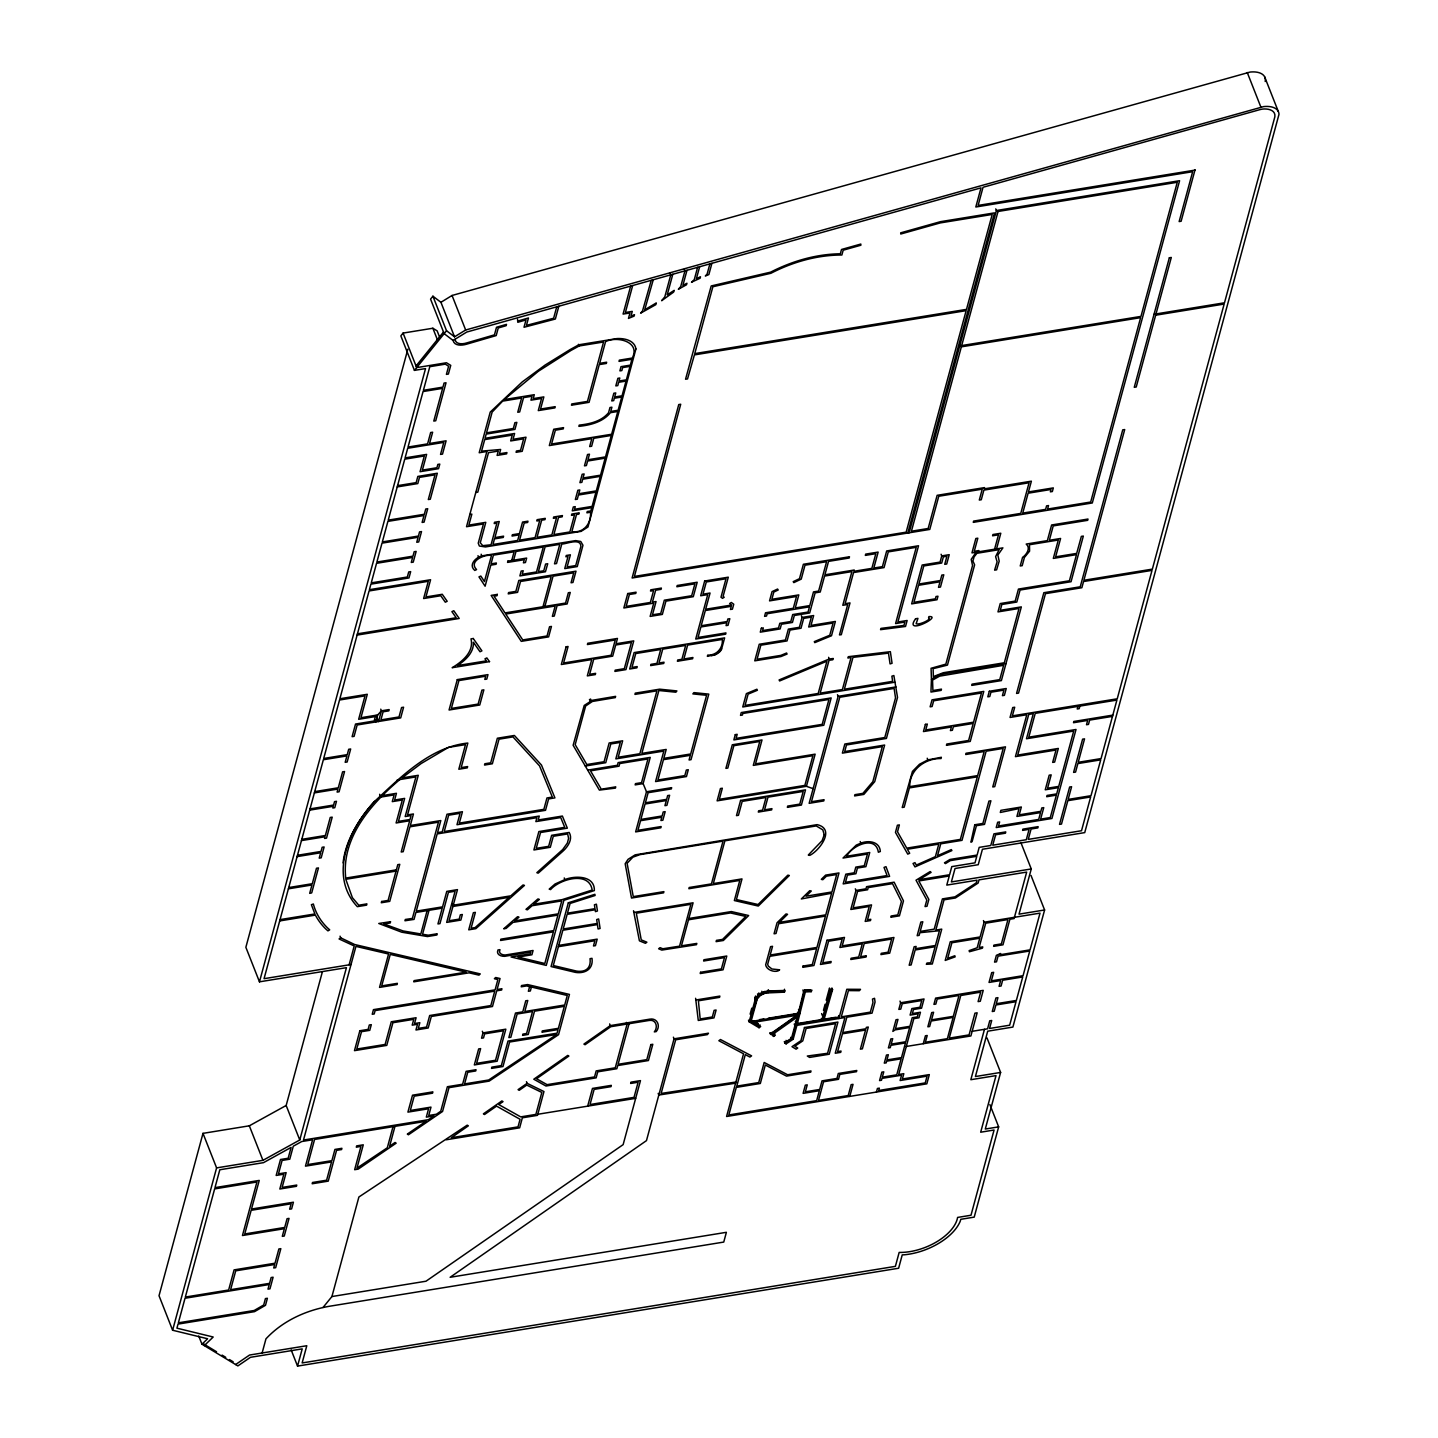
<?xml version="1.0" encoding="UTF-8"?>
<svg xmlns="http://www.w3.org/2000/svg" width="1438" height="1438" viewBox="0 0 1438 1438"><rect width="100%" height="100%" fill="white"/><g stroke="black" fill="none" stroke-linecap="round" stroke-linejoin="round"><path stroke-width="1.5" d="M1265.206 81.499L1265.386 79.881A21.696 11.72 -21.5 0 0 1250.071 72.062L452.053 295.473L440.927 302.304L432.928 296.21L430.555 299.122L444.162 333.652L453.078 340.447C454.318 346.216 462.119 345.515 466.451 344.239L496.2 335.575L498.249 327.972L506.158 325.689L506.518 324.341L496.505 327.253L494.456 334.856L466.451 342.999C462.641 344.221 455.558 344.617 455.037 339.242M804.669 990.261L805.316 991.914L811.158 991.681L810.511 990.045L804.669 990.261L796.616 1022.454L797.263 1024.09L821.925 1020.081L830.139 989.721L829.492 988.068L826.203 1000.219M797.263 1024.09L805.316 991.914M784.501 989.254L784.429 992.166L765.645 992.993L764.998 991.339L757.988 995.222L750.402 1019.866L751.049 1021.519L798.18 1013.844L803.896 990.405L811.967 990.189L811.158 991.681M396.043 871.104L345.803 879.283L352.382 897.672L358.763 905.203L366.924 903.873L366.582 905.149L357.343 906.659C327.99 875.4 349.47 828.054 374.671 801.343M407.835 349.218L245.862 947.3L259.469 981.83L346.432 967.666L299.769 1139.992L262.938 1160.34L216.599 1167.89L172.614 1330.24L207.611 1338.76L201.967 1344.206L237.863 1365.902L250.464 1357.31L302.214 1348.88L297.54 1366.1L898.624 1268.244L902.237 1254.871L904.107 1254.799A47.148 25.471 -21.5 0 0 960.26 1221.168L960.782 1219.316L974.209 1217.123L998.655 1126.871L989.865 1104.528M322.346 971.926L286.162 1105.48L249.331 1125.81L202.992 1133.36L159.025 1295.728L172.614 1330.24M259.469 981.83L425.54 368.577L414.432 370.375L400.843 335.863L403.089 333.077L432.874 328.241L437.134 330.848L439.543 336.941M351.034 964.521L264.053 978.685L323.352 759.749L346.918 755.903L345.174 762.32L347.151 761.996L350.674 748.964L348.697 749.288L347.259 754.626L323.694 758.473L339.53 700.018L365 695.866L358.655 719.288L375.372 716.573L374.168 720.995L355.546 724.033L352.112 736.669L354.09 736.364L357.163 724.986L400.699 717.886L403.593 707.208L401.562 707.55L399.009 716.951L380.908 719.899L383.101 711.792L388.817 710.875L389.159 709.563L381.412 710.821L377.691 714.974L375.803 721.948L375.156 720.294L377.87 719.863M517.518 319.326L517.806 322.292L526.002 319.919L524.007 327.271L555.356 319.038L558.825 306.24M349.11 964.826L354.215 945.97L339.044 938.942L340.698 937.828L354.665 944.514L480.274 973.903L478.998 975.144L469.04 972.825L413.767 981.83L414.09 980.626L466.128 972.142L390.255 954.401L381.717 985.893L397.373 983.34L397.05 984.545L379.524 987.403L388.566 954.005L355.941 946.384L303.49 1140.046L428.38 1119.699L433.97 1115.888L426.313 1117.128L428.578 1108.77L407.907 1112.131L412.508 1095.199L432.892 1091.873L432.532 1093.186L414.198 1096.169L410.315 1110.478L430.987 1107.116L428.722 1115.475L436.397 1114.234L440.729 1111.268L447.38 1086.715L462.623 1084.234L466.128 1071.328L476.05 1069.71L475.708 1070.968L467.745 1072.263L464.6 1083.91L488.686 1079.992L556.722 1034.461L509.609 1042.011L502.976 1066.529L491.526 1068.398L491.868 1067.14L501.341 1065.594L507.991 1041.058L557.063 1033.203L558.034 1029.59L541.964 1032.214L542.324 1030.92L558.393 1028.314L564.343 1006.33L534.505 1011.184L528.213 1034.461L522.569 1035.378L522.911 1034.084L526.578 1033.491L532.527 1011.507L517.159 1014.006L510.85 1037.283L508.854 1037.607L515.505 1013.035L522.785 1011.849L525.769 1000.794L527.782 1000.471L524.798 1011.507L564.703 1005L567.273 995.473L526.685 985.929L521.203 986.81L521.545 985.551L527.566 984.563L569.448 994.413L558.537 1034.695L489.136 1081.124L448.998 1087.667L442.562 1111.466L408.446 1134.78L407.314 1134.097L426.043 1121.298L314.58 1139.453L307.768 1164.564L331.89 1160.646L334.928 1149.429L341.92 1148.297L341.579 1149.555L336.564 1150.364L328.224 1181.137L312.172 1183.762L312.513 1182.485L326.606 1180.203L331.549 1161.904L305.467 1166.146L312.603 1139.777L301.728 1141.538L293.298 1146.194L289.775 1159.19L282.1 1160.448L278.469 1173.875L286.144 1172.617L282.136 1187.429L296.767 1185.056L296.426 1186.314L279.817 1189.028L283.843 1174.199L276.168 1175.457L280.482 1159.495L288.157 1158.255L291.087 1147.416L263.496 1162.659L219.816 1169.759L214.981 1187.626L259.253 1180.418L251.506 1209.034L293.424 1202.222L291.608 1208.891L289.649 1209.214L291.105 1203.804L251.165 1210.311L244.766 1233.948L284.706 1227.441L287.079 1218.705L289.038 1218.381L284.257 1236.033L282.297 1236.356L284.365 1228.699L242.447 1235.53L256.935 1182L214.639 1188.902L185.34 1297.058L228.642 1290.012L234.088 1269.88L275.018 1263.211L278.882 1248.957L280.841 1248.651L275.683 1267.669L273.723 1267.992L274.676 1264.487L235.724 1270.832L230.619 1289.688L269.571 1283.343L271.135 1277.537L273.112 1277.214L269.967 1288.825L267.989 1289.149L269.23 1284.547L185.017 1298.262L178.366 1322.834L254.202 1310.485L263.711 1304.985L265.437 1298.586L267.396 1298.28L265.509 1305.291L254.526 1311.654L178.024 1324.092L176.928 1328.173L213.201 1337.016L204.304 1345.609L203.657 1343.955L216.545 1351.756M262.129 1352.996L265.958 1338.85C282.387 1321.145 305.449 1310.503 329.014 1306.333L723.745 1242.072L726.388 1232.312L450.13 1277.286L646.471 1140.622L674.045 1038.829L673.397 1037.193M556.722 306.833L553.63 318.247L526.452 325.383L528.465 317.96L518.165 320.962M511.73 560.496L514.085 551.797L493.396 555.158L491.041 563.858L496.398 562.995L496.056 564.289L490.807 565.152L485.109 586.219L478.98 576.89L480.813 576.045L484.426 581.545L491.49 555.463C485.019 554.025 468.087 561.054 476.571 569.592L474.756 570.437C468.141 564.757 475.924 557.459 481.802 555.877L575.667 540.598L580.772 541.497L582.965 545.254L577.267 566.572L564.739 568.603L568.028 556.452L565.907 556.794L566.266 555.481L570.401 554.816L567.111 566.967L575.721 565.565L580.898 546.404C580.79 537.381 565.583 544.355 561.791 544.031L556.524 563.534L554.493 563.858L559.777 544.355L545.128 546.728L538.387 571.641L543.78 570.778L545.595 564.056L547.734 563.714L545.451 571.749L519.873 575.919L521.185 571.066L523.216 570.742L522.246 574.283L536.518 571.947L543.258 547.033L515.99 551.473L513.636 560.191M427.14 910.614L420.813 933.945L403.071 930.943L383.946 923.969L390.201 922.98L390.597 921.686L378.769 923.484L401.741 932.201L427.446 936.551L436.864 935.006L437.206 933.747L428.254 935.203L422.556 934.233L429.045 910.308M323.047 1307.466L331.926 1296.537L358.889 1197.009L467.188 1125.163L468.375 1125.81L451.298 1137.728L518.022 1126.871L520.071 1119.285L496.559 1106.128L484.552 1114.504L483.384 1113.857L501.862 1100.951L503.048 1101.598L498.77 1104.582L520.718 1116.877L535.871 1114.396L541.82 1092.449L526.721 1085.079L519.244 1090.292L518.057 1089.645L527.099 1083.335L543.959 1091.55L537.506 1115.349L522.354 1117.811L519.657 1127.823L446.247 1139.777M393.023 1126.673L387.307 1147.776L356.966 1168.105L363.275 1144.81L356.66 1145.888L356.3 1147.165L360.956 1146.392L354.647 1169.705L358.188 1169.13L396.169 1143.174L395.019 1142.491L389.626 1146.194L394.983 1126.349M542.971 606.746L551.167 576.494L520.52 581.473L517.572 592.366L508.225 593.894L508.585 592.564L515.865 591.378L518.812 580.485L576.009 571.174L572.953 582.462L571.048 582.785L573.744 572.809L553.055 576.189L544.876 606.423M630.653 286.108L623.067 314.077L629.952 312.963L628.478 318.409L634.122 316.108L634.5 314.724L630.958 316.198L632.271 311.381L625.386 312.495L632.684 285.533M672.804 274.281L667.232 294.844L674.17 290.368L673.595 292.112L661.642 300.722L664.823 296.803L670.773 274.856L670.126 273.202M686.987 270.308L682.888 285.389L686.915 283.268L686.501 284.778L678.341 289.272L680.695 286.593L684.955 270.865L684.308 269.23M482.988 1032.897L481.55 1038.218L483.528 1037.894L484.624 1033.85L503.516 1030.776L495.517 1060.273L476.625 1063.347L480.634 1048.608L478.656 1048.931L474.324 1064.947L497.153 1061.226L505.834 1029.177L482.988 1032.897L482.341 1031.262M697.61 267.324L694.284 279.619L691.516 282.225L700.108 278.235L700.486 276.815L696.423 278.63L699.641 266.749M709.887 263.873L707.119 274.047L705.339 275.988L708.862 274.586L711.918 263.316M529.615 986.612L528.357 991.285L530.352 990.962L531.413 987.043M646.489 791.763L671.672 787.664L671.33 788.923L648.125 792.715L645.392 802.799L666.639 799.348L667.663 795.574L669.623 795.268L666.89 805.352L664.931 805.675L666.315 800.553L645.051 804.022L640.881 819.426L662.127 815.975L663.224 811.967L665.183 811.643L662.864 820.217L660.905 820.523L661.786 817.251L640.539 820.703L637.933 830.319L661.156 826.544L660.815 827.803L635.632 831.901L646.489 791.763L643.128 783.602L650.228 757.395L618.142 762.607L617.423 765.268L587.693 770.121M587.675 1106.146L592.474 1088.422L611.312 1085.366L610.952 1086.661L594.128 1089.393L590.029 1104.528L634.014 1097.374L638.113 1082.239L630.635 1083.461L630.976 1082.149L640.485 1080.603L623.139 1144.63L425.99 1281.222L331.926 1296.537M721.624 648.933L724.626 637.879L634.122 652.6L629.682 669.012L636.854 667.843L637.196 666.567L631.983 667.43L635.74 653.553L660.707 649.491L656.95 663.367L650.983 664.338L650.641 665.596L663.691 663.475L664.032 662.199L658.964 663.026L662.72 649.149L685.656 645.428L681.9 659.305L677.747 659.97L677.406 661.246L692.577 658.766L692.936 657.508L683.877 658.981L687.634 645.105L722.325 639.443C723.08 648.502 716.412 655.512 707.712 655.099L707.37 656.357L715.89 654.398L721.624 648.933A8.862 4.781 -21.5 0 1 711.361 655.71M629.071 1023.73L618.088 1064.3L646.812 1059.626L650.875 1044.599M802.062 617.423L799.384 627.31L788.366 629.107L785.418 640L759.246 644.26L754.752 660.851L780.924 656.573L787.071 654.056L786.586 653.014L780.852 655.386L757.053 659.251L760.864 645.195L787.035 640.935L789.983 630.042L801.002 628.262L803.68 618.376L811.356 617.136L808.677 627.004L833.069 623.031L829.762 635.254L814.303 641.618L814.771 642.642L831.506 635.758L835.388 621.45L810.996 625.422L813.656 615.536L802.062 617.423L801.415 615.788M806.43 786.316L815.148 754.159L755.525 763.866L762.014 739.941L732.302 744.776L725.902 768.377L727.808 768.072L733.865 745.693L759.767 741.469L753.296 765.393L812.901 755.687L804.867 785.4L719.342 799.33L722.343 788.222L720.438 788.545L717.113 800.858L806.43 786.316L813.117 788.671M750.133 1014.167L751.768 1008.164M758.275 1023.856L752.973 1020.692L753.62 1022.346L760.684 1026.552L759.048 1027.721L749.162 1021.825L755.13 999.787C760.199 988.805 775.711 991.249 785.148 990.89M837.473 694.68L838.12 696.334L809.145 803.339L823.74 800.948L824.082 799.69L811.463 801.739L839.756 697.268L894.112 688.425L895.514 697.915L884.801 737.514L844.843 744.021L842.38 753.135L882.321 746.628L872.83 781.697L862.908 793.363L854.927 794.675L854.585 795.933L863.843 794.423L874.717 781.643L884.64 745.046L844.699 751.553L846.479 744.956L886.419 738.449L897.528 697.43L893.861 675.536L891.884 676.166L892.639 681.36L844.376 689.215L852.986 657.382L888.486 653.14L890.068 663.907L892.063 663.278L890.356 651.684L848.33 656.699L847.863 657.993L851.044 657.597L842.398 689.539L820.163 693.152L829.061 660.294L832.818 659.772L833.303 658.496L829.277 658.981L779.108 679.94L779.612 680.965L826.94 661.174L818.204 693.476L745.064 705.393L748.12 694.123L757.395 690.258L756.891 689.233L746.376 693.619L742.745 706.975L894.849 682.205M751.049 1021.519L757.359 998.619L760.558 995.24L765.645 992.993M907.773 533.121L994.503 212.878L940.398 221.686L900.709 232.83L900.763 234.017L940.254 222.926L992.202 214.46L966.498 309.368L694.752 353.604L712.871 286.755L770.93 273.274C792.787 261.968 817.179 255.029 841.877 255.011L843.189 250.194L860.859 245.233L860.823 244.047L841.5 249.475L840.331 253.789C816.047 254.113 792.14 261.105 770.624 272.142L711.199 285.946L685.549 379.237L687.526 378.931L694.41 354.898L966.138 310.662L906.156 532.168L634.41 576.422L680.713 404.24L678.754 404.563L632.109 578.004L929.775 529.436L938.762 496.254L982.244 489.172L979.296 500.065L981.273 499.741L983.88 490.124L1029.069 482.773L1020.764 513.402L973.616 521.095L973.274 522.354L1092.305 502.976L1179.591 180.703L996.39 210.523L909.122 532.797M961.357 346.846L911.422 531.215L928.157 528.483L937.145 495.319L984.563 487.59L984.221 488.866L1031.388 481.173L1028.458 491.94L1053.317 487.895L1052.346 491.526L1050.369 491.85L1051.016 489.477L1028.116 493.216L1022.742 513.096L1045.624 509.358L1046.576 505.87L1048.536 505.547L1047.601 509.052L1090.687 502.024L1140.622 317.654L961.357 346.846L960.71 345.192M803.123 965.994L802.764 967.325L813.926 965.509L839.001 872.938L825.628 875.113L821.296 879.355L822.824 879.714L826.419 876.191L836.682 874.52L831.955 891.973L806.035 896.198L811.302 891.021L809.774 890.661L801.326 898.948L831.613 893.232L825.772 914.838L779.306 922.387M795.322 1021.286L796.922 1025.348L793.165 1039.243L786.137 1043.844L784.357 1041.525L785.004 1043.179L791.295 1039.009L797.227 1017.079L796.58 1015.444L772.583 1032.376L775.316 1035.252L773.626 1036.403L769.761 1032.844L772.979 1034.767L774.669 1033.616M793.165 1039.243L792.518 1037.589L796.275 1023.712L836.035 1017.241M941.746 555.895L940.075 562.096L922.171 565.008L911.638 603.888L937.019 599.754L937.989 596.213L936.012 596.518L935.401 598.819L913.957 602.306L918.558 585.284L940.003 581.797L938.493 587.369L940.47 587.046L943.795 574.787L941.818 575.092L940.344 580.539L918.9 584.026L923.789 565.961L941.692 563.049L943.382 556.848L946.923 556.272L944.73 564.325L946.707 564.002L949.224 554.673L941.746 555.895L941.099 554.259M823.471 1010.339L825.106 1004.263M855.97 890.446L850.811 909.481L869.235 906.479L865.191 921.416L870.457 920.572L870.799 919.295L867.509 919.835L871.554 904.897L853.129 907.899L857.587 891.398L867.617 889.763L868.192 887.606L892.513 883.651L901.428 901.5L897.797 914.91L891.147 915.988L890.805 917.246L899.433 915.844L903.477 900.907L894.13 882.177L866.575 886.671L866 888.81L855.97 890.446L855.322 888.81M823.345 1018.032L831.901 988.014L832.548 989.65L823.992 1019.668L839.253 1017.187L838.606 1015.552M978.577 551.815L978.919 550.556L974.263 551.311L977.822 538.189L975.845 538.513L971.962 552.893L1002.897 547.86L997.846 555.032L999.194 561.162L996.624 569.825L994.611 570.167L997.109 561.827L995.617 556.632L999.122 549.676L976.923 553.288L974.065 556.901L972.933 561.09L974.622 564.828L947.462 665.111L933.1 668.67L933.37 676.615L943.292 672.732L1004.317 662.774L1019.021 608.472L997.972 611.905L1000.237 603.547L1015.192 601.102L1018.446 589.077L1069.405 580.772L1076.487 554.637L1053.317 558.411L1058.296 540.041L1029.464 544.732L1029.59 551.149L1024.413 557.459L1022.202 565.673L1020.225 565.979L1022.562 557.369C1026.552 554.691 1031.028 548.004 1026.175 544.067L1047.367 540.616L1051.609 524.978L1088.009 519.046L1087.667 520.322L1053.227 525.913L1049.345 540.293L1060.597 538.459L1055.636 556.83L1076.685 553.396L1081.358 536.374L1083.335 536.068L1071.04 581.725L1020.081 590.029L1016.81 602.055L1001.855 604.481L1000.291 610.305L1021.34 606.89L1001.387 680.587L971.746 685.405L972.088 684.146L999.752 679.635L1003.634 665.291L939.643 676.148L932.543 680.102L932.903 690.528L941.477 689.126L941.135 690.384L930.943 692.055L931.447 679.383A16.249 8.772 -21.5 0 1 944.353 673.739L1005.953 663.709M994.575 549.208L998.475 534.828L992.58 535.799L992.939 534.523L1000.794 533.246L996.552 548.885M849.768 1096.439L853.04 1084.342L851.17 1084.647L848.222 1095.54L818.51 1100.376L823.561 1081.771L838.516 1079.327L839.846 1074.402L856.473 1071.687L856.796 1070.483L838.3 1073.485L836.97 1078.428L822.015 1080.873L819.678 1089.483L805.37 1091.802L807.257 1084.845L805.334 1085.151L803.105 1093.365L819.336 1090.723L816.658 1100.645L728.832 1114.953L736.292 1087.398L760.325 1083.479L765.322 1065.001L786.514 1076.109L810.69 1072.173L811.014 1070.95L787.611 1074.761L764.171 1062.466L758.743 1082.562L736.777 1086.139L745.297 1054.629L749.935 1057.056L751.607 1055.869L720.492 1039.53L718.856 1040.717L743.554 1053.784L726.585 1116.499L926.827 1083.839L929.325 1074.599L902.381 1078.985L903.819 1073.665L898.696 1074.492L913.831 1018.643L918.936 1017.816L920.446 1012.244L912.375 1013.556L913.472 1009.512L921.542 1008.2L924.041 998.961L900.637 1002.771L898.822 1009.422L900.763 1009.099L902.237 1003.706L921.758 1000.524L919.943 1007.265L911.872 1008.577L910.092 1015.12L918.163 1013.808L917.336 1016.882L912.213 1017.727L909.894 1026.319L895.479 1028.655L897.977 1019.416L896.036 1019.74L892.872 1031.406L895.083 1029.878L909.643 1027.505L905.778 1041.741L891.218 1044.114L892.71 1038.649L890.841 1038.937L888.396 1047.943L890.266 1047.637L890.895 1045.318L905.455 1042.945L901.5 1057.577L886.94 1059.95L888.342 1054.737L886.473 1055.043L884.28 1063.149L886.203 1062.844L886.653 1061.172L901.105 1058.817L896.773 1074.815L882.321 1077.17L883.777 1071.813L881.854 1072.137L879.553 1080.585L881.476 1080.262L881.979 1078.392L901.554 1075.211L900.116 1080.531L927.079 1076.145L925.245 1082.904L878.708 1090.489L879.355 1088.135L877.432 1088.458L876.461 1092.035M923.268 1043.7L925.425 1035.791L927.222 1035.486L925.389 1042.244L947.372 1038.667L953.124 1017.439L931.141 1021.016L929.649 1026.516L927.852 1026.804L931.698 1012.586L933.604 1012.262L931.554 1019.848L953.304 1016.342L958.966 995.491L937.199 999.033L935.832 1004.066L933.927 1004.389L935.617 998.116L983.233 990.369L980.285 1001.261L978.092 1001.621L980.662 992.13L960.782 995.491L949.242 1038.128L969.068 1034.893L974.964 1013.161L977.157 1012.801L970.884 1035.953L906.282 1046.469M983.448 920.59L984.095 922.243L980.105 936.947L950.266 941.8L945.233 960.422L955.138 956.863L954.832 955.767L947.678 958.337L951.902 942.753L979.763 938.205L977.175 947.75L969.14 950.626L969.446 951.74L982.424 948.181L982.765 946.905L979.134 947.498L985.713 923.196L1007.948 919.565L1001.369 943.885L993.982 945.09L993.64 946.348L1002.987 944.82L1009.907 919.241L1014.096 918.558L1026.678 872.093L979.008 879.858L978.146 883.022L955.443 897.977L944.029 899.829L935.832 930.098L941.746 929.128L932.309 963.981L926.324 964.305L926.989 963.011L930.745 962.795L935.095 946.743L915.161 949.979L911.135 964.934L909.158 965.258L914.155 946.761L916.132 946.438L915.503 948.721L935.437 945.485L939.427 930.728L919.853 932.705L919.116 935.383L917.156 935.707L920.841 922.064L922.819 921.74L920.194 931.429L934.215 929.146L942.411 898.894L955.012 896.827L976.33 882.788L977.049 880.182L946.779 885.107L949.26 875.994L918.81 880.955L928.858 899.433L927.007 906.264L925.029 906.587L926.809 900.044L916.024 880.2L930.116 871.59L931.123 872.363L919.098 879.697L949.601 874.735L951.794 866.611L975.018 862.836L976.779 856.311L950.302 860.625L945.467 863.591L944.478 862.818L949.943 859.475L977.121 855.053L979.188 847.377L990.782 845.49L993.946 833.842L1005.773 831.919L1005.432 833.195L995.563 834.795L992.759 845.185L1026.301 839.72L1029.105 829.331L1022.598 830.391L1022.939 829.133L1038.146 826.652L1037.805 827.911L1031.082 829.007L1028.26 839.397L1081.52 830.733L1090.651 796.958L1067.823 800.678L1061.496 824.064L1059.518 824.387L1069.638 787.017L1071.598 786.712L1068.164 799.42L1090.993 795.699L1100.717 759.857L1077.871 763.578L1075.57 772.08L1073.593 772.404L1082.598 739.168L1084.558 738.844L1078.212 762.302L1101.059 758.581L1116.895 700.072L1035.234 713.356L1028.799 737.173L1076.019 729.479L1051.915 818.492L996.228 827.569L997.666 822.248L999.626 821.925L998.529 825.969L1038.685 819.444L1040.537 812.596L1016.918 816.442L1019.039 808.587L1000.309 812.47L1000.884 810.331L1021.357 807.006L1019.236 814.843L1040.878 811.32L1041.795 807.94L1043.754 807.617L1040.645 819.121L1050.279 817.557L1056.355 795.142L1046.72 796.724L1047.062 795.448L1056.696 793.884L1058.386 787.664L1045.246 789.804L1049.201 775.19L1051.178 774.866L1047.565 788.204L1058.727 786.388L1073.701 731.061L1026.48 738.755L1033.275 713.679L1028.745 714.416L1017.745 755.058L1058.332 748.443L1054.629 762.086L1052.67 762.41L1056.013 750.043L1015.426 756.64L1026.786 714.74L1010.051 717.454L1012.747 707.55L1014.707 707.226L1012.37 715.872L1117.236 698.796L1152.018 570.383L1083.551 581.527L1081.861 587.729L1045.462 593.66L1018.535 693.116L1016.558 693.44L1043.844 592.708L1080.244 586.794L1122.736 429.854L1124.714 429.549L1083.893 580.269L1152.359 569.124L1224.151 304.065L1155.667 315.21M1195.068 169.702L1181.119 221.254L1179.142 221.578L1192.659 171.697L975.809 207L981.004 187.857L466.757 332.052L453.078 340.447M984.473 1029.302L970.83 1079.704L996.013 1075.606L980.68 1132.209L994.071 1130.016L970.992 1215.254L957.6 1217.429A42.96 23.206 -21.5 0 1 899.163 1252.426L895.389 1266.357L302.142 1362.954L306.797 1345.734L249.547 1355.045L235.616 1364.536M1020.872 842.542L1031.262 868.947L1019.021 914.155L1044.599 909.984L1031.01 875.454M1077.925 706.418L1077.224 709.006L1079.183 708.682L1079.902 706.094M987.007 1037.93L1000.614 1072.442L985.282 1129.046L998.655 1126.871M1044.599 909.984L1012.891 1027.074L987.708 1031.19L975.413 1076.541L1000.614 1072.442M651.234 280.32L642.516 310.95L640.611 313.16L655.836 304.658L656.285 302.951L644.709 309.799L653.265 279.763M416.031 365.971L443.515 331.998M414.432 370.375L446.517 330.722L432.928 296.21M779.18 922.531L787.575 914.298L786.029 913.939L777.041 922.765L774.057 933.801L776.017 933.478L778.659 923.717L825.43 916.096L816.946 947.426L770.193 955.03L772.548 946.312L770.588 946.635L765.663 964.808C766.382 970.488 776.628 973.346 779.63 969.805L771.936 968.996L768.323 966.156L767.676 964.287L769.833 956.306L816.604 948.685L812.29 964.556L803.105 966.048M976.168 552.21L971.207 559.364L972.555 565.511L945.845 664.14L931.069 668.275L931.447 679.383M399.8 779.558C371.112 803.77 341.166 837.833 345.749 878.079L396.385 869.846M760.037 1024.917L758.383 1026.067L748.515 1020.189L749.162 1021.825M770.409 1034.479L797.838 1015.138L797.191 1013.502L768.234 1018.212M773.231 1034.012L797.227 1017.079M610.287 1025.6L583.9 1044.096L585.05 1044.725L610.773 1026.696L649.185 1020.441C655.962 1019.183 658.37 1026.984 654.326 1031.891L656.249 1031.585C660.941 1025.797 657.094 1017.673 649.76 1019.165L610.287 1025.6L609.64 1023.946M785.49 1042.208L792.518 1037.589M446.517 330.722L454.534 336.816L465.66 330.003L1263.66 106.592A21.696 11.72 -21.5 0 1 1278.975 114.393L1084.737 832.602L982.424 849.265L978.235 864.705L955.03 868.498L951.381 881.943L1031.262 868.947M469.849 514.427L471.862 514.103L468.878 525.104L485.792 522.336L480.274 542.773L482.755 545.649L491.041 544.786L496.901 523.108L494.205 523.558L494.546 522.264L499.256 521.491L494.906 537.578L503.606 536.158L503.246 537.452L494.474 538.873L492.964 544.481L517.662 540.454L519.172 534.864L512.018 536.032L512.377 534.738L519.424 533.588L522.551 522.066L527.98 521.185L527.62 522.461L524.205 523.019L519.567 540.149L535.08 537.614L539.717 520.502L536.805 520.969L537.147 519.675L545.254 518.363L544.912 519.657L541.659 520.179L537.021 537.309L551.868 534.9L556.506 517.77L553.342 518.273L553.702 516.997L562.456 515.559L562.096 516.853L558.519 517.446L553.882 534.559L569.879 531.952L574.517 514.84L571.461 515.325L571.821 514.049L579.226 512.827L578.867 514.121L576.494 514.516L571.857 531.629C583.666 533.372 591.36 523.648 590.515 512.234L586.902 512.827L587.261 511.533L590.856 510.939L591.755 507.668L572.27 510.85L573.313 506.967L575.272 506.643L574.553 509.268L592.096 506.41L595.943 492.173L578.418 495.031L577.285 499.202L575.344 499.525L577.842 490.268L579.802 489.945L578.759 493.737L596.303 490.879L600.221 476.373L582.696 479.231L581.851 482.341L579.909 482.665L582.174 474.27L584.134 473.947L583.019 478.009L600.545 475.169L605.146 458.165L587.621 461.023L586.398 465.535L584.457 465.858L587.531 454.516L589.472 454.192L587.98 459.747L605.506 456.889L611.294 435.462L593.768 438.32L591.629 446.265L589.67 446.571L591.809 438.662L549.316 445.582L553.738 429.243L563.57 427.643L563.229 428.901L555.356 430.196L551.599 444.018L611.635 434.24L617.801 411.484L610.431 412.688C602.828 422.035 590.353 425.199 578.885 426.349L579.226 425.109C589.796 423.994 601.444 421.352 608.544 412.742L609.964 407.529L611.905 407.206L610.755 411.448L618.124 410.261L621.719 397.032L614.332 398.236L613.684 400.609L611.743 400.932L613.828 393.239L615.77 392.916L614.673 396.996L622.043 395.792L626.033 381.088L618.664 382.292L617.765 385.6L615.806 385.905L617.873 378.32L619.814 377.996L618.987 381.034L626.375 379.848L630.006 366.384L622.636 367.589L621.827 370.573L619.886 370.878L621.018 366.654L630.347 365.126L631.929 359.284L619.005 361.387L619.347 360.147L632.271 358.044C640.863 341.525 616.668 335.809 605.56 341.669L599.682 363.347L606.656 362.214L606.333 363.454L599.269 364.605L589.059 402.334L571.461 405.21L571.785 403.952L587.459 401.4L603.547 341.992L579.137 345.983L570.994 350.441L538.405 371.22L504.199 399.584L534.289 394.695L533.228 398.614L543.852 396.888L540.562 409.039L555.212 406.666L554.87 407.907L538.279 410.603L541.569 398.452L530.946 400.177L532.006 396.259L523.558 397.625L519.675 411.951L517.752 412.257L521.599 398.02L502.653 401.112L492.156 412.077L486.529 432.856L513.348 428.488L514.912 422.682L516.853 422.377L514.948 429.405L486.188 434.096L485.055 438.302L514.606 433.485L513.042 439.309L526.02 437.206L522.192 451.316L516.08 452.323L516.44 451.011L520.538 450.346L523.648 438.824L510.67 440.945L512.252 435.121L484.696 439.597L481.568 451.137L500.64 449.465L499.471 453.779L506.949 452.557L506.589 453.869L497.099 455.415L498.267 451.101L488.489 452.7L477.793 492.156L475.798 492.479M585.284 766.023L605.758 762.697L610.826 743.949L620.281 742.421L615.824 758.887L663.835 751.067L655.566 781.571L686.465 776.556L688.299 769.725L686.339 770.049L684.83 775.603L657.939 779.989L663.439 759.677L690.33 755.31L689.072 759.983L691.031 759.659L708.79 694.123L693.889 692.613L692.846 693.907L706.579 695.291L690.689 753.979L663.799 758.365L666.207 749.432L641.869 753.386L658.892 690.51L675.878 692.217L676.921 690.923L659.611 689.179L635.29 693.134L634.949 694.41L656.914 690.833L639.874 753.71L618.196 757.251L622.654 740.786L609.155 742.979L604.086 761.727L586.83 764.531L575.182 744.65L585.643 706.004L592.402 701.456L615.284 697.61L615.626 696.351L592.294 700.288L584.223 705.429L573.133 745.279L599.376 790.091L615.41 788.114L615.752 786.856L601.282 789.21L590.515 770.84L619.023 766.202L619.742 763.542L647.945 758.958L641.528 782.649L635.488 783.638L635.147 784.896L643.128 783.602M927.87 759.893L919.493 764.243L912.447 771.433L902.201 807.509L904.178 807.185L909.391 787.916L977.319 776.844L960.368 839.397L906.749 848.132L897.51 831.793L899.379 824.909L897.402 825.232L895.461 832.404L907.755 854.136L909.679 853.291L907.378 849.247L938.78 844.124L935.401 856.635L916.33 865.065L914.963 862.638L913.04 863.483L914.981 866.898L951.884 850.595L951.327 849.606L937.54 855.7L940.758 843.818L962.004 840.349L986.144 751.193L1003.203 748.425L992.759 786.963L994.736 786.64L1005.504 746.843L966.066 753.26L965.725 754.519L984.185 751.517L977.66 775.585L909.733 786.64C909.445 769.564 925.227 758.257 941.027 758.545L941.369 757.269L927.87 759.893L927.222 758.239M564.882 879.589L555.05 884.011L549.172 889.133L550.592 889.583C559.634 879.121 589.292 870.655 592.168 890.05L562.132 899.631L533.822 904.232L539.358 899.397L537.938 898.93L525.966 909.373L527.386 909.841L532.114 905.724L561.773 900.889L558.286 913.831L514.696 920.913L518.992 917.174L517.572 916.707L503.713 928.804L506.104 928.427L512.989 922.405L557.926 915.089L553.738 930.566L500.909 939.158L500.55 940.47L553.396 931.878L544.822 963.496L517.95 957.061L531.916 954.778L533.085 950.482L506.913 954.742C503.749 955.731 497.746 953.969 499.957 949.655L497.979 949.961C495.535 955.156 502.725 957.169 506.5 956.018L530.766 952.064L530.28 953.843L511.047 956.971L546.26 965.401L563.894 900.296L594.343 890.589C594.919 875.454 575.092 875.472 564.882 879.589L564.235 877.953M860.859 843.171L856.275 845.095L843.028 858.037L867.42 854.064L864.274 865.73L855.808 867.096L854.262 872.794L845.814 874.178L843.171 883.921L889.601 876.371L885.988 866.665L884.028 867.42L887.066 875.562L845.472 882.339L847.431 875.113L855.898 873.747L857.425 868.049L865.892 866.665L869.738 852.482L846.784 856.221C851.044 846.209 875.688 834.292 878.366 852.249L880.326 851.494C879.804 841.32 868.264 840.134 860.859 843.171L860.212 841.536M1194.96 170.115L978.128 205.418L983.035 187.282L1260.497 109.468C1265.853 108.066 1275.973 109.234 1274.859 116.802L1224.493 302.789L1154.049 314.257M397.571 485.649L416.157 482.629L417.829 476.427L437.314 473.246L430.286 499.238L428.308 499.543L434.995 474.846L419.483 477.38L417.793 483.581L397.23 486.925M357.451 633.834L456.188 617.747L451.909 611.635L453.797 610.737L459.207 618.466L357.109 635.093M473.354 638.49L470.999 638.867C474.198 652.061 462.011 661.75 452.143 667.717L489.567 661.624M377.691 714.974L360.956 717.706L367.301 694.284L339.871 698.742L369.063 590.964L428.29 581.312L423.617 598.532L440.765 595.745L445.295 602.198L447.182 601.3L442.257 594.289L425.936 596.95L430.591 579.73L369.404 589.688L370.896 584.152L408.967 577.95L410.675 571.623L408.716 571.947L407.331 576.998L371.256 582.875L376.54 563.319L412.634 557.441L411.268 562.456L413.245 562.132L416.157 551.401L414.18 551.725L412.976 556.164L376.882 562.042L382.005 543.151L418.099 537.273L416.75 542.27L418.71 541.946L421.532 531.557L419.554 531.88L418.422 536.05L382.346 541.928L387.901 521.383L423.994 515.505L422.107 522.443L424.084 522.12L427.715 508.693L425.756 509.016L424.336 514.265L388.242 520.125L404.743 459.171L424.318 455.99L420.058 471.7L438.554 468.68L439.794 464.097L437.835 464.42L436.936 467.727L422.395 470.1L426.637 454.39L405.085 457.895L407.709 448.279L443.785 442.401L440.531 454.426L442.509 454.102L446.104 440.801L429.567 443.497L432.64 432.209L430.663 432.514L427.589 443.875L408.033 447.056L423.06 391.549L442.634 388.368L433.773 421.082L435.732 420.759L446.032 382.76L444.054 383.065L442.958 387.128L423.401 390.309L429.8 366.69L445.295 364.156L448.62 366.205L446.409 374.383L448.386 374.06L450.741 365.378L446.463 362.753L416.678 367.607L403.089 333.077M838.12 696.334L895.982 686.915M314.724 791.619L338.289 787.772L342.603 771.846L344.563 771.523L339.08 791.781L337.103 792.104L337.93 789.049L314.365 792.895M397.194 779.989L415.906 776.915L405.174 816.55L411.07 815.58L410.01 819.498L398.434 821.386L404.653 798.396L394.623 800.031L396.439 793.309L380.261 795.951L379.614 794.297M381.016 797.047L394.102 794.908L392.286 801.631L402.316 799.995L396.097 822.985L409.668 820.774L401.202 852.015L403.197 851.691L409.938 826.814L438.446 822.177L412.382 918.415L405.336 919.475L404.941 920.769L414.036 919.403L415.924 912.447L442.221 908.151L437.943 923.951L439.956 923.627L448.422 892.333L455.109 891.254L446.679 922.405L460.843 920.086L462.353 914.496L460.34 914.82L459.189 919.134L449.033 920.769L457.482 889.619L446.769 891.38L442.562 906.857L416.283 911.135L437.188 833.914L536.913 817.683L535.853 821.601L560.73 817.557L564.739 827.335L538.873 831.559L533.893 849.966L550.305 847.288L553.288 836.287L567.651 833.95L568.603 838.336L567.363 843.063L562.707 849.552L536.823 872.704L538.261 873.136L562.51 851.566C567.633 847.09 573.205 839.307 569.178 832.458L551.635 835.316L548.651 846.335L536.248 848.348L540.544 832.512L567.345 828.162L562.384 816.047L538.207 819.984L539.268 816.065L444.234 831.524L448.656 815.202L460.07 813.333L456.978 824.729L545.523 810.313L548.615 798.917L554.924 797.892L541.461 765.034L514.373 735.465L497.35 738.233L490.7 762.805L484.858 763.758L484.516 765.052L492.353 763.776L499.022 739.186L512.971 736.903L539.556 765.915L552.336 797.083L546.961 797.946L543.87 809.342L459.351 823.111L462.443 811.715L447.002 814.232L442.221 831.847L437.547 832.602L440.801 820.559L410.315 825.52L413.443 813.962L407.529 814.915L418.278 775.298L401.957 777.94L421.208 763.506L448.404 747.418L465.481 744.632L458.812 769.24L467.278 767.856L467.638 766.562L461.185 767.604L467.835 743.051C430.178 747.023 401.184 776.7 374.653 801.326A183.147 98.952 -21.5 0 0 343.071 862.908M310.033 808.875L333.598 805.046L334.533 801.631L336.492 801.308L334.766 807.689L332.807 808.012L333.274 806.305L309.709 810.133M301.8 839.343L325.365 835.496L330.237 817.467L332.214 817.144L326.534 838.12L324.557 838.444L325.006 836.772L301.441 840.601M1112.832 715.117L1073.844 721.463L1073.503 722.721L1087.667 720.42L1086.499 724.734L1088.476 724.41L1089.645 720.096L1112.491 716.376M297.468 855.286L321.034 851.44L322.166 847.288L324.125 846.964L321.195 857.821L319.218 858.144L320.674 852.77L297.109 856.617M288.732 887.552L312.298 883.705L316.486 868.246L318.463 867.923L311.704 892.89L309.691 893.358L311.956 884.981L288.391 888.828M280.051 919.619L314.886 913.957L311.381 904.7L313.358 903.999A170.043 91.852 -21.5 0 0 327.487 927.87L329.697 929.847L327.936 930.871L325.671 928.858A172.129 93.003 -21.5 0 1 315.407 915.107L279.691 920.931M452.916 906.461L509.16 897.312L475.151 927.564L471.089 928.229L475.385 912.375L473.372 912.699L468.734 929.829L475.852 928.66L524.475 885.395L523.037 884.963L510.814 895.838L453.258 905.203L452.611 903.567M634.158 912.393L693.098 902.794L681.45 945.827L696.837 943.418L696.459 944.694L661.804 950.087L658.622 948.774L660.06 947.642L662.81 948.774L679.563 946.168L690.887 904.322L636.315 913.202L641.24 939.859L646.884 942.196L645.446 943.328L639.407 940.829L633.511 910.757M688.856 918.487L731.367 911.566L748.677 915.539L723.332 940.506L716.088 941.638L716.466 940.362L722.541 939.409L745.819 916.455L730.486 912.95L688.514 919.781M558.753 945.395L597.201 939.14L595.44 945.647L593.481 945.97L594.883 940.74L558.393 946.689M984.095 922.243L1040.016 913.13L1030.075 949.853L1000.309 954.706L1000.632 953.52L996.372 955.335L994.539 962.13L996.516 961.806L998.044 956.162L1029.752 951.003L1023.065 975.683L991.357 980.86L993.658 972.322L991.699 972.645L989.038 982.442L1000.65 980.554L999.086 986.342L1001.1 986.001L1002.645 980.249L1022.724 976.959L1016.36 1000.453L996.3 1003.706L997.936 997.648L995.923 997.972L992.256 1011.525L994.233 1011.202L995.905 1004.982L1016.019 1001.711L1009.656 1025.204L989.56 1028.476L991.717 1020.477L989.739 1020.8L987.582 1028.799L972.142 1031.316M696.262 999.931L719.881 996.085L719.539 997.361L698.401 1000.794L700.18 1018.949L712.331 1016.972L714.129 1010.339L716.106 1010.015L713.967 1017.906L698.275 1020.459L695.615 998.296M759.516 1019.632L763.866 1018.913M753.62 1022.346L797.838 1015.138M674.045 1038.829L708.467 1033.221L707.352 1034.623L675.68 1039.782L661.138 1093.455L735.914 1082.023M650.767 1044.617L652.816 1044.276L648.412 1060.543L617.711 1065.558L616.848 1068.722L597.759 1071.831L596.141 1077.853L545.955 1086.014L533.786 1079.219L567.74 1055.42L568.891 1056.049L536.518 1078.752L547.087 1084.647L594.541 1076.918L596.177 1070.897L615.266 1067.787L627.112 1024.036L626.465 1022.4M796.922 1025.348L844.915 1017.547L835.244 1053.245L840.691 1052.364L841.05 1051.052L837.617 1051.609L842.452 1033.796L865.55 1030.039L860.373 1049.165L862.387 1048.823L868.3 1027.038L866.341 1027.361L865.964 1028.763L842.704 1032.556L846.856 1017.223L872.057 1013.125L875.059 1002.052L874.538 998.296L872.489 999.068L872.974 1002.52L870.367 1012.136L841.302 1016.864L848.42 990.584L859.349 990.692L860.499 989.344L846.82 989.272L838.893 1018.517L838.246 1016.882M537.794 1114.27L635.686 1098.344M735.591 1083.191L658.82 1095.037L658.173 1093.401M830.139 989.721L832.548 989.65M785.004 1043.179L786.137 1043.844M222.081 1355.099L225.766 1357.328M229.451 1359.557L233.136 1361.786M473.246 638.508L481.91 650.857L480.022 651.756L473.354 642.247C474.145 652.528 465.265 660.348 457.482 665.578L486.421 660.869L484.966 658.82L486.853 657.921L489.459 661.642M1264.667 76.879L1278.274 111.391M1247.249 72.493L1260.838 107.005M995.743 208.887L996.39 210.523M828.63 657.328L829.277 658.981M899.99 1001.118L900.637 1002.771M578.489 344.329L579.137 345.983M831.11 989.38L831.757 991.016M821.601 1013.574L823.992 1019.668M821.278 1018.428L821.925 1020.081M802.907 990.009L803.554 991.663M798.521 1009.476L800.121 1013.538M797.533 1012.208L798.18 1013.844M794.387 1013.952L795.034 1015.588M784.429 992.166L783.782 990.512L767.658 990.944L768.305 992.58M794.243 1024.036L794.89 1025.689M790.648 1037.355L791.295 1039.009M768.287 989.686L768.935 991.321M786.029 1040.375L786.676 1042.029M766.328 991.07L766.975 992.723M763.65 991.753L764.297 993.388M761.781 991.303L762.985 993.91M761.079 992.885L761.727 994.539M759.911 993.604L760.558 995.24M758.815 992.939L759.462 994.593M758.869 994.395L759.516 996.031M757.538 993.91L758.635 996.876M772.026 1032.34L773.626 1036.403M757.251 996.103L757.898 997.738M756.712 996.965L757.359 998.619M756.37 997.882L757.017 999.536M755.543 996.013L756.19 997.648M755.525 998.727L754.878 997.091L755.13 999.787M757.449 1023.658L759.048 1027.721M452.053 295.473L465.66 330.003M440.927 302.304L454.534 336.816M590.551 699.012L591.198 700.648M589.472 699.443L590.119 701.079M432.874 328.241L437.673 340.429M481.155 554.223L481.802 555.877M477.991 555.679L478.638 557.315M380.764 709.168L381.412 710.821L378.518 721.552L376.127 715.405M526.452 1081.682L527.099 1083.335M340.051 936.174L340.698 937.828M286.162 1105.48L299.769 1139.992M249.331 1125.81L262.938 1160.34M291.141 1349.851L297.54 1366.1M202.992 1133.36L216.599 1167.89M198.768 1336.082L201.967 1344.206M635.92 348.949L587.98 526.991L581.078 531.377L485.433 546.943L479.357 546.027L478.243 543.187L483.438 523.953L466.523 526.721L486.889 451.496L479.196 452.754L490.232 412.095L522.246 381.915L545.056 365.09L570.077 349.596L578.849 344.778L617.01 338.577C624.308 338.146 634.715 340.303 635.92 348.949M824.244 834.831L822.123 840.655L808.282 855.035L809.756 855.376C819.283 850.757 835.963 828.971 817.126 824.639L635.165 854.855L628.029 859.349L625.171 863.735L631.516 898.049L663.583 892.836L663.907 891.632L633.259 896.611L627.112 863.303L632.864 857.174L639.964 854.639L723.026 841.122L711.451 883.885L689.197 887.498L688.874 888.72L739.797 880.416L734.351 900.548L758.311 906.048L789.336 875.49L787.862 875.149L758.06 904.52L736.418 899.559L742.008 878.906L713.32 883.579L724.896 840.817L816.245 825.933L822.824 829.87L824.244 834.831M381.645 901.482L381.286 902.758L389.734 901.374L399.782 864.328L397.787 864.651L388.098 900.422L381.645 901.482M359.86 1030.74L354.467 1050.657L386.768 1045.39L392.916 1022.724L413.767 1019.326L412.185 1025.15L417.505 1024.287L415.959 1029.985L428.2 1027.99L431.328 1016.468L492.479 1006.51L496.739 990.8L501.61 990.009L501.952 988.733L497.081 989.524L500.047 978.523L495.643 977.498L494.366 978.739L497.872 979.566L495.103 989.847L373.467 1009.638L372.226 1014.275L374.204 1013.952L375.12 1010.59L494.744 991.124L490.843 1005.557L429.674 1015.516L426.565 1027.038L418.296 1028.386L419.842 1022.688L414.521 1023.55L416.103 1017.727L391.28 1021.771L385.132 1044.437L356.804 1049.039L361.495 1031.693L369.764 1030.345L371.31 1024.665L369.314 1024.988L368.128 1029.392L359.86 1030.74M457.284 679.617L449.069 710.013L479.753 705.015L483.869 689.827L481.91 690.15L478.135 704.081L451.37 708.431L458.92 680.569L485.685 676.202L484.804 679.419L486.781 679.096L487.985 674.62L457.284 679.617M497.314 594.397L496.955 595.727L494.043 596.195L505.008 612.912L565.565 603.061L568.352 592.744L570.257 592.438L567.129 603.978L557.099 605.614L554.259 616.057L552.354 616.381L555.176 606.009L505.763 614.044L522.749 639.928L547.051 635.973L549.55 626.752L551.455 626.429L548.633 636.89L521.275 641.348L491.131 595.404L497.314 594.397M507.884 561.126L507.542 562.42L524.259 559.706L523.414 562.851L525.445 562.51L526.65 558.07L507.884 561.126M566.123 646.794L561.323 664.518L591.737 659.575L587.315 675.896L595.278 674.602L595.638 673.344L589.634 674.314L593.714 659.251L612.678 656.159L615.698 645.015L631.426 642.462L624.326 668.67L615.23 670.144L614.889 671.42L625.925 669.623L633.745 640.881L616.039 643.757L617.477 638.436L587.747 643.271L587.405 644.548L615.23 640.018L611.114 655.261L563.606 662.99L568.082 646.471L566.123 646.794M627.741 593.552L623.84 607.986L653.751 603.115L650.138 616.417L662.343 614.421L665.938 601.138L693.296 596.68L697.196 582.246L677.226 585.5L676.867 586.758L694.896 583.828L691.678 595.727L664.32 600.185L660.725 613.487L652.457 614.817L656.052 601.533L652.421 602.127L655.638 590.227L661.067 589.328L661.408 588.07L650.839 589.796L650.497 591.054L653.589 590.551L650.371 602.45L626.159 606.405L629.377 594.487L635.74 593.463L636.081 592.186L627.741 593.552M568.334 902.776L551.06 966.552L575.344 972.358C584.385 973.868 593.552 969.643 592.007 958.337L590.047 958.661C591.252 968.87 584.996 972.34 576.602 971.099L553.288 965.527L562.851 930.242L597.417 924.598L598.082 928.966L600.095 928.481L598.639 918.954L596.662 919.583L597.237 923.466L563.193 929.002L567.147 914.352L595.17 909.787L595.44 911.638L597.435 911.009L596.411 904.178L594.415 904.808L594.99 908.672L567.471 913.148L570.095 903.459L595.08 895.497L594.901 894.31L568.334 902.776M704.656 581.024L700.666 595.763L707.748 594.613L695.722 639.047L725.633 634.176L725.974 632.918L698.023 637.465L700.881 626.968L726.855 622.726L726.064 625.62L728.023 625.314L729.821 618.682L727.862 618.987L727.179 621.522L701.205 625.746L705.321 610.539L731.295 606.315L730.432 609.478L732.409 609.173L733.74 604.23L731.349 602.486L729.641 603.547L731.636 605.021L705.663 609.245L710.066 593.013L702.984 594.182L706.292 581.977L725.992 578.759L720.995 597.219L722.505 598.334L724.213 597.255L723.08 596.428L728.293 577.177L704.656 581.024M761.349 628.208L760.271 632.163L780.151 628.927L781.427 624.236L792.446 622.456L794.333 615.482L809.666 612.983L815.13 592.851L820.235 592.025L824.567 576.063L851.907 571.605L842.794 605.29L847.719 604.499L839.468 634.931L841.302 634.697L850.02 602.899L845.113 603.708L853.543 572.558L884.046 567.597L888.289 551.886L916.24 547.339L895.586 623.571L904.844 622.061L903.927 625.44L880.991 628.388L880.541 629.664L905.527 626.465L907.144 620.479L897.905 621.989L918.54 545.757L886.671 550.952L882.411 566.644L873.819 568.046L878.151 552.084L865.676 554.115L865.334 555.392L875.832 553.684L871.859 568.37L853.938 571.281L854.28 570.023L824.909 574.805L828.54 561.377L849.157 558.016L849.499 556.758L803.375 564.271L799.474 578.687L793.201 581.653L793.848 582.606L801.236 579.119L804.992 565.206L826.58 561.701L818.617 591.072L813.495 591.899L809.792 605.578L795.286 607.95L798.809 594.901L771.864 599.287L773.806 592.061L778.21 589.993L777.563 589.041L772.044 591.629L769.546 600.886L796.508 596.482L793.309 608.274L765.519 612.786L764.567 616.345L766.526 616.021L767.155 613.738L809.45 606.854L808.048 612.049L792.697 614.547L790.81 621.504L779.791 623.301L778.533 627.975L762.589 630.581L763.308 627.903L761.349 628.208M735.285 734.638L733.847 739.923L823.776 725.273L831.182 697.915L741.253 712.565L740.498 715.369L742.403 715.063L742.835 713.482L828.935 699.461L822.194 724.357L736.094 738.377L737.191 734.315L735.285 734.638M740.588 800.427L736.472 815.634L738.449 815.31L742.206 801.379L766.023 797.497L762.589 810.169L758.653 810.798L758.311 812.075L771.613 809.9L771.954 808.641L764.567 809.846L767.982 797.173L803.213 791.439L799.78 804.112L787.7 806.071L787.359 807.347L801.397 805.064L805.514 789.857L740.588 800.427M700.558 972.286L700.216 973.544L723.044 969.823L726.783 956.018L703.955 959.739L703.613 961.015L724.464 957.618L721.409 968.888L700.558 972.286M998.026 211.476L961.698 345.569L1140.963 316.396L1177.273 182.284L998.026 211.476M826.994 940.254L820.433 964.449L830.805 962.759L831.146 961.483L822.752 962.849L828.612 941.207L842.183 938.996L839.882 947.48L862.261 943.831L858.702 957.007L851.134 958.229L850.793 959.505L866.018 957.025L866.359 955.749L860.661 956.683L864.238 943.508L891.632 939.05L888.073 952.226L881.26 953.322L880.919 954.598L889.691 953.16L893.951 937.468L842.201 945.898L844.501 937.414L826.994 940.254M804.489 1027.505L800.912 1040.681L791.996 1046.684L796.077 1049.165L797.731 1048.05L794.801 1046.253L802.764 1040.896L806.125 1028.458L835.604 1023.658L827.587 1053.281L807.311 1056.031L809.594 1057.415L829.223 1054.234L837.941 1022.059L804.489 1027.505M915.593 618.771C902.938 636.369 943.22 615.716 928.93 616.596L928.589 617.855C932.507 619.131 918.63 625.458 916.15 623.697L917.947 618.376L915.593 618.771M925.389 724.375L923.448 731.565L951.381 727.017L950.41 730.594L952.387 730.27L953.358 726.693L973.22 723.458L968.619 740.48L946.779 744.039L946.42 745.315L970.237 741.433L983.79 691.408L932.04 699.839L930.134 706.831L932.112 706.507L933.657 700.791L981.471 693.008L973.562 722.182L925.748 729.965L927.348 724.069L925.389 724.375M989.308 691.265L987.798 696.837L989.775 696.513L990.944 692.217L1003.922 690.096L1002.412 695.668L1004.389 695.345L1006.24 688.514L989.308 691.265M974.784 824.765L970.902 842.183L972.088 841.661L976.42 825.7L984.509 824.387L990.908 800.768L988.931 801.092L982.891 823.435L974.784 824.765M1169.346 257.779L1134.258 387.307L1136.236 386.984L1171.305 257.456L1169.346 257.779"/></g></svg>
